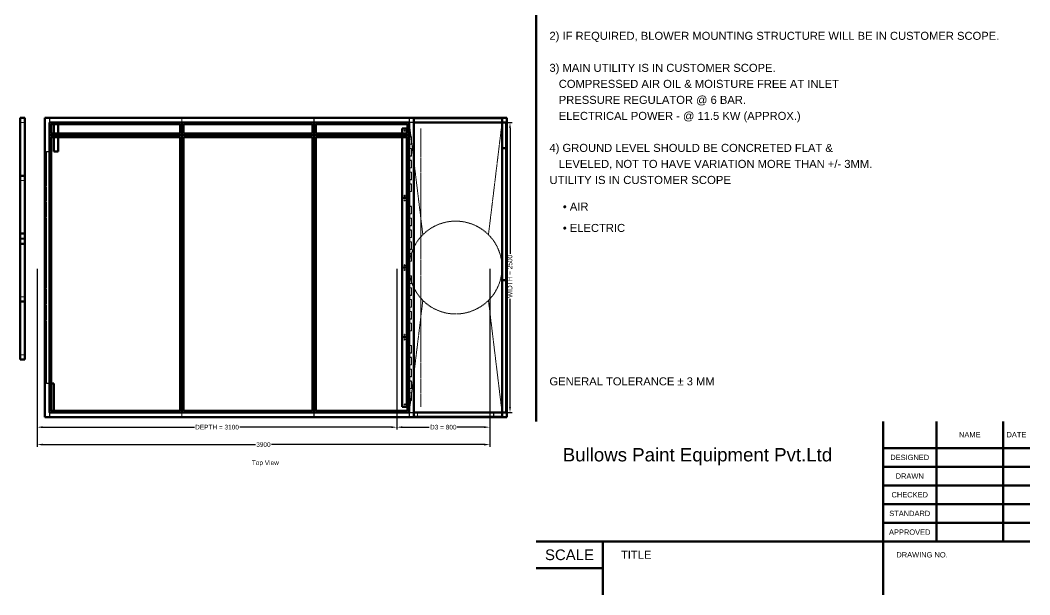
# Model space of a CAD drawing. Header units: millimetres. Extents: x 909 to 14018, y 345 to 10005.
# Drawn here: x 5317 to 14018, y 345 to 5298 of the extents above; entities that cross this region are included whole.
import ezdxf
from ezdxf.enums import TextEntityAlignment as Align

# ---------------------------------------------------------------- set-up
doc = ezdxf.new("R2010")
doc.units = ezdxf.units.MM
doc.linetypes.add('Hidden', pattern=[15, 5, -3, 5, -2])
for name, color, linetype, lineweight in [('Default', 7, 'Continuous', 50), ('Edges', 7, 'Hidden', 15), ('HiddenEdges', 2, 'Hidden', 15), ('HiddenSilhouettes', 2, 'Hidden', 15), ('HiddenWires', 7, 'Hidden', 15), ('Silhouettes', 7, 'Continuous', 50), ('Wires', 7, 'Hidden', 15)]:
    doc.layers.add(name, color=color, linetype=linetype, lineweight=lineweight)
doc.layers.add('Dimension', color=7, linetype='Continuous', lineweight=50, true_color=0x6495ed)
doc.styles.add('Default', font='arial.ttf')
doc.dimstyles.get("Standard").update_dxf_attribs({"dimtxt": 0.18, "dimasz": 0.18, "dimexe": 0.18, "dimexo": 0.0625, "dimgap": 0.09, "dimtad": 0, "dimtih": 1, "dimtoh": 1, "dimdec": 4, "dimzin": 0, "dimdsep": 46, "dimtxsty": 'Standard', "dimcen": 0.09, "dimadec": 0, "dimazin": 0, "dimtfac": 1, "dimtdec": 4, "dimtofl": 0, "dimtmove": 0, "dimatfit": 3, "dimfxl": 1, "dimtolj": 1, "dimtzin": 0, "dimarcsym": 0})

# ---------------------------------------------------------------- blocks, each defined once
blk = doc.blocks.new('Top')
at = {"layer": 'Edges'}
for points in [[(1296.5, -919.8), (1373.7, -282.8)], [(1939.3, -282.8), (2056.5, -1250)]]:
    blk.add_lwpolyline(points, dxfattribs=at)
for points in [[(1939.3, 282.8, 0), (2056.5, 1250, 0)], [(1296.5, 919.8, 0), (1373.7, 282.8, 0)]]:
    blk.add_polyline3d(points, dxfattribs=at)
for start, end in [(45, 135), (135, 154.29836), (315.00001, 45), (205.70164, 224.99999), (224.99999, 315.00001)]:
    blk.add_arc((1656.5, 0), 400, start, end, dxfattribs=at)
at = {"layer": 'HiddenEdges'}
for points in [[(1256.5, 1250), (1296.5, 919.8)], [(1256.5, -1250), (1296.5, -919.8)]]:
    blk.add_lwpolyline(points, dxfattribs=at)
for points in [[(-2096.5, 1250, 0), (-2056.5, 1250, 0)], [(-1846.5, 1253, 0), (1259.5, 1253, 0)], [(-1846.5, -1253, 0), (-1846.5, 1253, 0)], [(-1843.5, 1253, 0), (2059.5, 1253, 0)], [(-1842.3, 1286.8, 0), (-704.7, 1286.8, 0)], [(-1842.3, 1250, 0), (-1842.3, 1286.8, 0)], [(-1842.3, 1248.8, 0), (-704.7, 1248.8, 0)], [(-1842.3, 1141.2, 0), (-1842.3, 1248.8, 0)], [(-1828.5, 1286.8, 0), (-1828.5, 1288, 0)], [(-1805.5, 1001.2, 0), (-1805.5, 1248.8, 0)], [(-718.5, 1286.8, 0), (-718.5, 1288, 0)], [(-704.7, 1250, 0), (-704.7, 1286.8, 0)], [(-704.7, 1141.2, 0), (-704.7, 1248.8, 0)], [(-702.3, 1250, 0), (-702.3, 1286.8, 0)], [(-702.3, 1286.8, 0), (435.3, 1286.8, 0)], [(-702.3, 1141.2, 0), (-702.3, 1248.8, 0)], [(-702.3, 1248.8, 0), (435.3, 1248.8, 0)], [(-688.5, 1286.8, 0), (-688.5, 1288, 0)], [(421.5, 1286.8, 0), (421.5, 1288, 0)], [(435.3, 1250, 0), (435.3, 1286.8, 0)], [(435.3, 1141.2, 0), (435.3, 1248.8, 0)], [(437.7, 1250, 0), (437.7, 1286.8, 0)], [(437.7, 1286.8, 0), (1255.3, 1286.8, 0)], [(437.7, 1248.8, 0), (1255.3, 1248.8, 0)], [(437.7, 1141.2, 0), (437.7, 1248.8, 0)], [(451.5, 1286.8, 0), (451.5, 1288, 0)], [(1241.5, 1286.8, 0), (1241.5, 1288, 0)], [(1255.3, 1250, 0), (1255.3, 1286.8, 0)], [(1255.3, 1141.2, 0), (1255.3, 1248.8, 0)], [(1257.7, 1286.8, 0), (2055.3, 1286.8, 0)], [(1257.7, 1250, 0), (1257.7, 1286.8, 0)], [(1259.5, -1253, 0), (1259.5, 1253, 0)], [(1271.5, 1286.8, 0), (1271.5, 1288, 0)], [(2041.5, 1286.8, 0), (2041.5, 1288, 0)], [(2055.3, 1250, 0), (2055.3, 1286.8, 0)], [(2056.5, -1250, 0), (2056.5, 1250, 0)], [(2057.7, 1031.2, 0), (2057.7, 1248.8, 0)], [(2057.7, 1248.8, 0), (2093.3, 1248.8, 0)], [(2059.5, -1253, 0), (2059.5, 1253, 0)], [(-1842.3, 1141.2, 0), (-704.7, 1141.2, 0)], [(-1842.3, -1248.8, 0), (-1842.3, 1138.8, 0)], [(-1842.3, 1138.8, 0), (-704.7, 1138.8, 0)], [(-1806.7, 1213.2, 0), (-1805.5, 1213.2, 0)], [(-704.7, -1248.8, 0), (-704.7, 1138.8, 0)], [(-702.3, 1141.2, 0), (435.3, 1141.2, 0)], [(-702.3, -1248.8, 0), (-702.3, 1138.8, 0)], [(-702.3, 1138.8, 0), (435.3, 1138.8, 0)], [(435.3, -1248.8, 0), (435.3, 1138.8, 0)], [(437.7, 1141.2, 0), (1255.3, 1141.2, 0)], [(437.7, -1248.8, 0), (437.7, 1138.8, 0)], [(437.7, 1138.8, 0), (1255.3, 1138.8, 0)], [(1255.3, -1248.8, 0), (1255.3, 1138.8, 0)], [(2056.5, 1213.2, 0), (2057.7, 1213.2, 0)], [(2056.5, 1066.8, 0), (2057.7, 1066.8, 0)], [(-1868.5, 997, 0), (-1846.5, 997, 0)], [(-1846.5, 975, 0), (-1843.5, 975, 0)], [(-1806.7, 1036.8, 0), (-1805.5, 1036.8, 0)], [(-1806.7, 1020.7, 0), (-1805.5, 1020.7, 0)], [(-1806.7, 1020, 0), (-1805.5, 1020, 0)], [(-1806.7, 1019, 0), (-1805.5, 1019, 0)], [(-1806.7, 1018, 0), (-1805.5, 1018, 0)], [(-1806.7, 1017.3, 0), (-1805.5, 1017.3, 0)], [(-1805.5, 1001.2, 0), (-1769.9, 1001.2, 0)], [(2056.5, 993.2, 0), (2057.7, 993.2, 0)], [(2057.7, 1031.2, 0), (2093.3, 1031.2, 0)], [(2057.7, -108.8, 0), (2057.7, 1028.8, 0)], [(2057.7, 1028.8, 0), (2093.3, 1028.8, 0)], [(-2096.5, 751.5, 0), (-2056.5, 751.5, 0)], [(-2096.5, 253, 0), (-2056.5, 253, 0)], [(-2096.5, 245.5, 0), (-2056.5, 245.5, 0)], [(2056.5, -73.2, 0), (2057.7, -73.2, 0)], [(2056.5, -146.8, 0), (2057.7, -146.8, 0)], [(2057.7, -108.8, 0), (2093.3, -108.8, 0)], [(2057.7, -1248.8, 0), (2057.7, -111.2, 0)], [(2057.7, -111.2, 0), (2093.3, -111.2, 0)], [(-2096.5, -253, 0), (-2056.5, -253, 0)], [(-2096.5, -751.5, 0), (-2056.5, -751.5, 0)], [(-1868.5, -997, 0), (-1846.5, -997, 0)], [(-1846.5, -975, 0), (-1843.5, -975, 0)], [(-1843.5, -1036.8, 0), (-1842.3, -1036.8, 0)], [(-1842.3, -1001.2, 0), (-1806.7, -1001.2, 0)], [(-1843.5, -1213.2, 0), (-1842.3, -1213.2, 0)], [(2056.5, -1213.2, 0), (2057.7, -1213.2, 0)], [(-1846.5, -1253, 0), (1259.5, -1253, 0)], [(-1843.5, -1229.3, 0), (-1842.3, -1229.3, 0)], [(-1843.5, -1230, 0), (-1842.3, -1230, 0)], [(-1843.5, -1231, 0), (-1842.3, -1231, 0)], [(-1843.5, -1232, 0), (-1842.3, -1232, 0)], [(-1843.5, -1232.7, 0), (-1842.3, -1232.7, 0)], [(-1843.5, -1253, 0), (2059.5, -1253, 0)], [(-1842.3, -1248.8, 0), (-704.7, -1248.8, 0)], [(-1842.3, -1286.8, 0), (-1842.3, -1250, 0)], [(-1842.3, -1286.8, 0), (-704.7, -1286.8, 0)], [(-1828.5, -1288, 0), (-1828.5, -1286.8, 0)], [(-718.5, -1288, 0), (-718.5, -1286.8, 0)], [(-704.7, -1286.8, 0), (-704.7, -1250, 0)], [(-702.3, -1248.8, 0), (435.3, -1248.8, 0)], [(-702.3, -1286.8, 0), (-702.3, -1250, 0)], [(-702.3, -1286.8, 0), (435.3, -1286.8, 0)], [(-688.5, -1288, 0), (-688.5, -1286.8, 0)], [(421.5, -1288, 0), (421.5, -1286.8, 0)], [(435.3, -1286.8, 0), (435.3, -1250, 0)], [(437.7, -1248.8, 0), (1255.3, -1248.8, 0)], [(437.7, -1286.8, 0), (437.7, -1250, 0)], [(437.7, -1286.8, 0), (1255.3, -1286.8, 0)], [(451.5, -1288, 0), (451.5, -1286.8, 0)], [(1241.5, -1288, 0), (1241.5, -1286.8, 0)], [(1255.3, -1286.8, 0), (1255.3, -1250, 0)], [(1257.7, -1286.8, 0), (1257.7, -1250, 0)], [(1257.7, -1286.8, 0), (2055.3, -1286.8, 0)], [(1271.5, -1288, 0), (1271.5, -1286.8, 0)], [(1328.5, -1251.6, 0), (1984.5, -1251.6, 0)], [(1328.5, -1286.4, 0), (1984.5, -1286.4, 0)], [(1366.5, -1250, 0), (1366.5, -1248.8, 0)], [(1946.5, -1250, 0), (1946.5, -1248.8, 0)], [(2041.5, -1288, 0), (2041.5, -1286.8, 0)], [(2055.3, -1286.8, 0), (2055.3, -1250, 0)], [(2057.7, -1248.8, 0), (2093.3, -1248.8, 0)]]:
    blk.add_polyline3d(points, dxfattribs=at)
blk.add_arc((1656.5, 0), 400, 154.29836, 205.70164, dxfattribs=at)
at = {"layer": 'HiddenSilhouettes'}
for points in [[(-1843.5, 1250, 0), (-1843.5, 1290, 0)], [(-1843.5, 1250, 0), (-1843.5, 1288, 0)], [(-1843.5, 1288, 0), (-703.5, 1288, 0)], [(-1843.5, 1251.2, 0), (-703.5, 1251.2, 0)], [(-1806.7, 1235, 0), (-1806.7, 1250, 0)], [(-1769.9, 1235, 0), (-1769.9, 1250, 0)], [(-703.5, 1250, 0), (-703.5, 1288, 0)], [(-703.5, 1288, 0), (436.5, 1288, 0)], [(-703.5, 1251.2, 0), (436.5, 1251.2, 0)], [(436.5, 1250, 0), (436.5, 1288, 0)], [(436.5, 1288, 0), (1256.5, 1288, 0)], [(436.5, 1251.2, 0), (1256.5, 1251.2, 0)], [(1179.3, 1250, 0), (1310.3, 1250, 0)], [(1256.5, 1250, 0), (1256.5, 1288, 0)], [(1256.5, 1288, 0), (1296.5, 1288, 0)], [(1256.5, 1251.2, 0), (2056.5, 1251.2, 0)], [(1256.5, 1250, 0), (1296.5, 1250, 0)], [(-1806.7, 1125, 0), (-1806.7, 1155, 0)], [(-1769.9, 1125, 0), (-1769.9, 1155, 0)], [(1196.5, 1125, 0), (1196.5, 1155, 0)], [(1236.5, 1125, 0), (1236.5, 1155, 0)], [(1236.5, 1125, 0), (1236.5, 1155, 0)], [(1237.7, 1125, 0), (1237.7, 1155, 0)], [(1241.5, 1187.5, 0), (1256.5, 1187.5, 0)], [(1241.5, 1186.3, 0), (1256.5, 1186.3, 0)], [(1256.5, 1128.8, 0), (1256.5, 1209.4, 0)], [(1241.5, 1122.7, 0), (1256.5, 1122.7, 0)], [(1241.5, 1121.5, 0), (1256.5, 1121.5, 0)], [(1241.5, 1085.5, 0), (1256.5, 1085.5, 0)], [(1241.5, 1084.3, 0), (1256.5, 1084.3, 0)], [(1256.5, 1128.5, 0), (1276.5, 1128.5, 0)], [(1256.5, 1127.3, 0), (1275.3, 1127.3, 0)], [(1256.5, 1063.7, 0), (1275.3, 1063.7, 0)], [(1256.5, 1062.5, 0), (1276.5, 1062.5, 0)], [(1275.3, 1063.7, 0), (1275.3, 1127.3, 0)], [(1276.5, 1062.5, 0), (1276.5, 1128.5, 0)], [(-1868.5, -1000, 0), (-1868.5, 1000, 0)], [(-1868.5, 1000, 0), (-1843.5, 1000, 0)], [(-1806.7, 1021, 0), (-1805.5, 1021, 0)], [(-1806.7, 1017, 0), (-1805.5, 1017, 0)], [(1241.5, 1020.7, 0), (1256.5, 1020.7, 0)], [(1241.5, 1019.5, 0), (1256.5, 1019.5, 0)], [(1241.5, 983.5, 0), (1256.5, 983.5, 0)], [(1241.5, 982.3, 0), (1256.5, 982.3, 0)], [(1256.5, 1026.5, 0), (1276.5, 1026.5, 0)], [(1256.5, 1025.3, 0), (1275.3, 1025.3, 0)], [(1256.5, 961.7, 0), (1275.3, 961.7, 0)], [(1256.5, 960.5, 0), (1276.5, 960.5, 0)], [(1275.3, 961.7, 0), (1275.3, 1025.3, 0)], [(1276.5, 960.5, 0), (1276.5, 1026.5, 0)], [(1241.5, 918.7, 0), (1256.5, 918.7, 0)], [(1241.5, 917.5, 0), (1256.5, 917.5, 0)], [(1241.5, 881.5, 0), (1256.5, 881.5, 0)], [(1241.5, 880.3, 0), (1256.5, 880.3, 0)], [(1256.5, 924.5, 0), (1276.5, 924.5, 0)], [(1256.5, 923.3, 0), (1275.3, 923.3, 0)], [(1275.3, 859.7, 0), (1275.3, 923.3, 0)], [(1276.5, 858.5, 0), (1276.5, 924.5, 0)], [(1241.5, 816.7, 0), (1256.5, 816.7, 0)], [(1241.5, 815.5, 0), (1256.5, 815.5, 0)], [(1256.5, 859.7, 0), (1275.3, 859.7, 0)], [(1256.5, 858.5, 0), (1276.5, 858.5, 0)], [(1256.5, 822.5, 0), (1276.5, 822.5, 0)], [(1256.5, 821.3, 0), (1275.3, 821.3, 0)], [(1275.3, 757.7, 0), (1275.3, 821.3, 0)], [(1276.5, 756.5, 0), (1276.5, 822.5, 0)], [(1241.5, 779.5, 0), (1256.5, 779.5, 0)], [(1241.5, 778.3, 0), (1256.5, 778.3, 0)], [(1241.5, 714.7, 0), (1256.5, 714.7, 0)], [(1241.5, 713.5, 0), (1256.5, 713.5, 0)], [(1256.5, 757.7, 0), (1275.3, 757.7, 0)], [(1256.5, 756.5, 0), (1276.5, 756.5, 0)], [(1256.5, 720.5, 0), (1276.5, 720.5, 0)], [(1256.5, 719.3, 0), (1275.3, 719.3, 0)], [(1275.3, 655.7, 0), (1275.3, 719.3, 0)], [(1276.5, 654.5, 0), (1276.5, 720.5, 0)], [(1241.5, 677.5, 0), (1256.5, 677.5, 0)], [(1241.5, 676.3, 0), (1256.5, 676.3, 0)], [(1241.5, 612.7, 0), (1256.5, 612.7, 0)], [(1241.5, 611.5, 0), (1256.5, 611.5, 0)], [(1256.5, 655.7, 0), (1275.3, 655.7, 0)], [(1256.5, 654.5, 0), (1276.5, 654.5, 0)], [(1241.5, 587.5, 0), (1256.5, 587.5, 0)], [(1241.5, 586.3, 0), (1256.5, 586.3, 0)], [(1241.5, 522.7, 0), (1256.5, 522.7, 0)], [(1256.5, 528.5, 0), (1276.5, 528.5, 0)], [(1256.5, 527.3, 0), (1275.3, 527.3, 0)], [(1275.3, 463.7, 0), (1275.3, 527.3, 0)], [(1276.5, 462.5, 0), (1276.5, 528.5, 0)], [(1241.5, 521.5, 0), (1256.5, 521.5, 0)], [(1241.5, 485.5, 0), (1256.5, 485.5, 0)], [(1241.5, 484.3, 0), (1256.5, 484.3, 0)], [(1256.5, 463.7, 0), (1275.3, 463.7, 0)], [(1256.5, 462.5, 0), (1276.5, 462.5, 0)], [(1241.5, 420.7, 0), (1256.5, 420.7, 0)], [(1241.5, 419.5, 0), (1256.5, 419.5, 0)], [(1241.5, 383.5, 0), (1256.5, 383.5, 0)], [(1241.5, 382.3, 0), (1256.5, 382.3, 0)], [(1256.5, 426.5, 0), (1276.5, 426.5, 0)], [(1256.5, 425.3, 0), (1275.3, 425.3, 0)], [(1256.5, 361.7, 0), (1275.3, 361.7, 0)], [(1256.5, 360.5, 0), (1276.5, 360.5, 0)], [(1275.3, 361.7, 0), (1275.3, 425.3, 0)], [(1276.5, 360.5, 0), (1276.5, 426.5, 0)], [(1241.5, 318.7, 0), (1256.5, 318.7, 0)], [(1241.5, 317.5, 0), (1256.5, 317.5, 0)], [(1241.5, 281.5, 0), (1256.5, 281.5, 0)], [(1241.5, 280.3, 0), (1256.5, 280.3, 0)], [(1256.5, 324.5, 0), (1276.5, 324.5, 0)], [(1256.5, 323.3, 0), (1275.3, 323.3, 0)], [(1275.3, 259.7, 0), (1275.3, 323.3, 0)], [(1276.5, 258.5, 0), (1276.5, 324.5, 0)], [(1241.5, 216.7, 0), (1256.5, 216.7, 0)], [(1241.5, 215.5, 0), (1256.5, 215.5, 0)], [(1241.5, 179.5, 0), (1256.5, 179.5, 0)], [(1241.5, 178.3, 0), (1256.5, 178.3, 0)], [(1256.5, 259.7, 0), (1275.3, 259.7, 0)], [(1256.5, 258.5, 0), (1276.5, 258.5, 0)], [(1256.5, 222.5, 0), (1276.5, 222.5, 0)], [(1256.5, 221.3, 0), (1275.3, 221.3, 0)], [(1275.3, 157.7, 0), (1275.3, 221.3, 0)], [(1276.5, 156.5, 0), (1276.5, 222.5, 0)], [(1241.5, 114.7, 0), (1256.5, 114.7, 0)], [(1241.5, 113.5, 0), (1256.5, 113.5, 0)], [(1256.5, 157.7, 0), (1275.3, 157.7, 0)], [(1256.5, 156.5, 0), (1276.5, 156.5, 0)], [(1256.5, 120.5, 0), (1276.5, 120.5, 0)], [(1256.5, 119.3, 0), (1275.3, 119.3, 0)], [(1275.3, 55.7, 0), (1275.3, 119.3, 0)], [(1276.5, 54.5, 0), (1276.5, 120.5, 0)], [(1241.5, 77.5, 0), (1256.5, 77.5, 0)], [(1241.5, 76.3, 0), (1256.5, 76.3, 0)], [(1241.5, 12.7, 0), (1256.5, 12.7, 0)], [(1241.5, 11.5, 0), (1256.5, 11.5, 0)], [(1256.5, 55.7, 0), (1275.3, 55.7, 0)], [(1256.5, 54.5, 0), (1276.5, 54.5, 0)], [(1241.5, -12.5, 0), (1256.5, -12.5, 0)], [(1241.5, -13.7, 0), (1256.5, -13.7, 0)], [(1241.5, -77.3, 0), (1256.5, -77.3, 0)], [(1241.5, -78.5, 0), (1256.5, -78.5, 0)], [(1256.5, -71.5, 0), (1276.5, -71.5, 0)], [(1256.5, -72.7, 0), (1275.3, -72.7, 0)], [(1275.3, -136.3, 0), (1275.3, -72.7, 0)], [(1276.5, -137.5, 0), (1276.5, -71.5, 0)], [(1241.5, -114.5, 0), (1256.5, -114.5, 0)], [(1241.5, -115.7, 0), (1256.5, -115.7, 0)], [(1256.5, -136.3, 0), (1275.3, -136.3, 0)], [(1256.5, -137.5, 0), (1276.5, -137.5, 0)], [(1256.5, -173.5, 0), (1276.5, -173.5, 0)], [(1276.5, -239.5, 0), (1276.5, -173.5, 0)], [(1241.5, -179.3, 0), (1256.5, -179.3, 0)], [(1241.5, -180.5, 0), (1256.5, -180.5, 0)], [(1241.5, -216.5, 0), (1256.5, -216.5, 0)], [(1241.5, -217.7, 0), (1256.5, -217.7, 0)], [(1256.5, -174.7, 0), (1275.3, -174.7, 0)], [(1256.5, -238.3, 0), (1275.3, -238.3, 0)], [(1256.5, -239.5, 0), (1276.5, -239.5, 0)], [(1275.3, -238.3, 0), (1275.3, -174.7, 0)], [(1241.5, -281.3, 0), (1256.5, -281.3, 0)], [(1241.5, -282.5, 0), (1256.5, -282.5, 0)], [(1241.5, -318.5, 0), (1256.5, -318.5, 0)], [(1241.5, -319.7, 0), (1256.5, -319.7, 0)], [(1256.5, -275.5, 0), (1276.5, -275.5, 0)], [(1256.5, -276.7, 0), (1275.3, -276.7, 0)], [(1256.5, -340.3, 0), (1275.3, -340.3, 0)], [(1256.5, -341.5, 0), (1276.5, -341.5, 0)], [(1275.3, -340.3, 0), (1275.3, -276.7, 0)], [(1276.5, -341.5, 0), (1276.5, -275.5, 0)], [(1241.5, -383.3, 0), (1256.5, -383.3, 0)], [(1241.5, -384.5, 0), (1256.5, -384.5, 0)], [(1241.5, -420.5, 0), (1256.5, -420.5, 0)], [(1241.5, -421.7, 0), (1256.5, -421.7, 0)], [(1256.5, -377.5, 0), (1276.5, -377.5, 0)], [(1256.5, -378.7, 0), (1275.3, -378.7, 0)], [(1275.3, -442.3, 0), (1275.3, -378.7, 0)], [(1276.5, -443.5, 0), (1276.5, -377.5, 0)], [(1241.5, -485.3, 0), (1256.5, -485.3, 0)], [(1241.5, -486.5, 0), (1256.5, -486.5, 0)], [(1256.5, -442.3, 0), (1275.3, -442.3, 0)], [(1256.5, -443.5, 0), (1276.5, -443.5, 0)], [(1256.5, -479.5, 0), (1276.5, -479.5, 0)], [(1256.5, -480.7, 0), (1275.3, -480.7, 0)], [(1275.3, -544.3, 0), (1275.3, -480.7, 0)], [(1276.5, -545.5, 0), (1276.5, -479.5, 0)], [(1241.5, -522.5, 0), (1256.5, -522.5, 0)], [(1241.5, -523.7, 0), (1256.5, -523.7, 0)], [(1241.5, -587.3, 0), (1256.5, -587.3, 0)], [(1241.5, -588.5, 0), (1256.5, -588.5, 0)], [(1256.5, -544.3, 0), (1275.3, -544.3, 0)], [(1256.5, -545.5, 0), (1276.5, -545.5, 0)], [(1241.5, -612.5, 0), (1256.5, -612.5, 0)], [(1241.5, -613.7, 0), (1256.5, -613.7, 0)], [(1241.5, -677.3, 0), (1256.5, -677.3, 0)], [(1241.5, -678.5, 0), (1256.5, -678.5, 0)], [(1256.5, -671.5, 0), (1276.5, -671.5, 0)], [(1256.5, -672.7, 0), (1275.3, -672.7, 0)], [(1275.3, -736.3, 0), (1275.3, -672.7, 0)], [(1276.5, -737.5, 0), (1276.5, -671.5, 0)], [(1241.5, -714.5, 0), (1256.5, -714.5, 0)], [(1241.5, -715.7, 0), (1256.5, -715.7, 0)], [(1241.5, -779.3, 0), (1256.5, -779.3, 0)], [(1241.5, -780.5, 0), (1256.5, -780.5, 0)], [(1256.5, -736.3, 0), (1275.3, -736.3, 0)], [(1256.5, -737.5, 0), (1276.5, -737.5, 0)], [(1256.5, -773.5, 0), (1276.5, -773.5, 0)], [(1256.5, -774.7, 0), (1275.3, -774.7, 0)], [(1275.3, -838.3, 0), (1275.3, -774.7, 0)], [(1276.5, -839.5, 0), (1276.5, -773.5, 0)], [(1241.5, -816.5, 0), (1256.5, -816.5, 0)], [(1241.5, -817.7, 0), (1256.5, -817.7, 0)], [(1256.5, -838.3, 0), (1275.3, -838.3, 0)], [(1256.5, -839.5, 0), (1276.5, -839.5, 0)], [(1241.5, -881.3, 0), (1256.5, -881.3, 0)], [(1241.5, -882.5, 0), (1256.5, -882.5, 0)], [(1241.5, -918.5, 0), (1256.5, -918.5, 0)], [(1241.5, -919.7, 0), (1256.5, -919.7, 0)], [(1256.5, -875.5, 0), (1276.5, -875.5, 0)], [(1256.5, -876.7, 0), (1275.3, -876.7, 0)], [(1256.5, -940.3, 0), (1275.3, -940.3, 0)], [(1256.5, -941.5, 0), (1276.5, -941.5, 0)], [(1275.3, -940.3, 0), (1275.3, -876.7, 0)], [(1276.5, -941.5, 0), (1276.5, -875.5, 0)], [(-1868.5, -1000, 0), (-1843.5, -1000, 0)], [(-1843.5, -1000, 0), (-1828.5, -1000, 0)], [(1241.5, -983.3, 0), (1256.5, -983.3, 0)], [(1241.5, -984.5, 0), (1256.5, -984.5, 0)], [(1241.5, -1020.5, 0), (1256.5, -1020.5, 0)], [(1241.5, -1021.7, 0), (1256.5, -1021.7, 0)], [(1256.5, -977.5, 0), (1276.5, -977.5, 0)], [(1256.5, -978.7, 0), (1275.3, -978.7, 0)], [(1256.5, -1042.3, 0), (1275.3, -1042.3, 0)], [(1256.5, -1043.5, 0), (1276.5, -1043.5, 0)], [(1275.3, -1042.3, 0), (1275.3, -978.7, 0)], [(1276.5, -1043.5, 0), (1276.5, -977.5, 0)], [(1241.5, -1085.3, 0), (1256.5, -1085.3, 0)], [(1241.5, -1086.5, 0), (1256.5, -1086.5, 0)], [(1241.5, -1122.5, 0), (1256.5, -1122.5, 0)], [(1241.5, -1123.7, 0), (1256.5, -1123.7, 0)], [(1256.5, -1079.5, 0), (1276.5, -1079.5, 0)], [(1256.5, -1080.7, 0), (1275.3, -1080.7, 0)], [(1275.3, -1144.3, 0), (1275.3, -1080.7, 0)], [(1276.5, -1145.5, 0), (1276.5, -1079.5, 0)], [(1241.5, -1187.3, 0), (1256.5, -1187.3, 0)], [(1241.5, -1188.5, 0), (1256.5, -1188.5, 0)], [(1256.5, -1144.3, 0), (1275.3, -1144.3, 0)], [(1256.5, -1145.5, 0), (1276.5, -1145.5, 0)], [(-1843.5, -1229, 0), (-1842.3, -1229, 0)], [(-1843.5, -1233, 0), (-1842.3, -1233, 0)], [(-1843.5, -1248.8, 0), (-703.5, -1248.8, 0)], [(-1843.5, -1288, 0), (-1843.5, -1250, 0)], [(-1843.5, -1290, 0), (-1843.5, -1250, 0)], [(-1843.5, -1288, 0), (-703.5, -1288, 0)], [(-1806.7, -1250, 0), (-1806.7, -1235, 0)], [(-1048.2, -1250, 0), (1048.3, -1250, 0)], [(-703.5, -1248.8, 0), (436.5, -1248.8, 0)], [(-703.5, -1288, 0), (-703.5, -1250, 0)], [(-703.5, -1288, 0), (436.5, -1288, 0)], [(436.5, -1248.8, 0), (1256.5, -1248.8, 0)], [(436.5, -1288, 0), (436.5, -1250, 0)], [(436.5, -1288, 0), (1256.5, -1288, 0)], [(1179.3, -1250, 0), (1310.3, -1250, 0)], [(1179.3, -1290, 0), (1296.5, -1290, 0)], [(1256.5, -1248.8, 0), (2056.5, -1248.8, 0)], [(1256.5, -1288, 0), (1256.5, -1250, 0)], [(1256.5, -1250, 0), (1296.5, -1250, 0)], [(1256.5, -1288, 0), (1296.5, -1288, 0)], [(1326.9, -1288, 0), (1326.9, -1250, 0)], [(1328.5, -1288, 0), (1328.5, -1250, 0)], [(1330.1, -1251.6, 0), (1330.1, -1250, 0)], [(1344, -1247, 0), (1394, -1247, 0)], [(1344, -1250, 0), (1344, -1247, 0)], [(1364.9, -1251.6, 0), (1364.9, -1250, 0)], [(1366.5, -1251.6, 0), (1366.5, -1250, 0)], [(1394, -1250, 0), (1394, -1247, 0)], [(1394, -1247, 0), (1924, -1247, 0)], [(1924, -1250, 0), (1924, -1247, 0)], [(1924, -1247, 0), (1974, -1247, 0)], [(1946.5, -1251.6, 0), (1946.5, -1250, 0)], [(1948.1, -1251.6, 0), (1948.1, -1250, 0)], [(1974, -1250, 0), (1974, -1247, 0)], [(1982.9, -1288, 0), (1982.9, -1250, 0)], [(1984.5, -1288, 0), (1984.5, -1250, 0)], [(2056.5, -1250, 0), (2056.5, -1248.8, 0)]]:
    blk.add_polyline3d(points, dxfattribs=at)
at = {"layer": 'HiddenWires'}
for points in [[(1356.5, 600, 0), (1356.5, 1200, 0)], [(1356.5, 0, 0), (1356.5, 600, 0)], [(1356.5, -600, 0), (1356.5, 0, 0)], [(1356.5, -1200, 0), (1356.5, -600, 0)]]:
    blk.add_polyline3d(points, dxfattribs=at)
at = {"layer": 'Silhouettes'}
for points in [[(-2096.5, 645, 0), (-2096.5, 1290, 0)], [(-2096.5, 1290, 0), (-2056.5, 1290, 0)], [(-2056.5, 645, 0), (-2056.5, 1290, 0)], [(-1883.5, -1290, 0), (-1883.5, 1290, 0)], [(-1883.5, 1290, 0), (1296.5, 1290, 0)], [(-1843.5, 1140, 0), (-1843.5, 1250, 0)], [(-1843.5, 1250, 0), (-703.5, 1250, 0)], [(-1843.5, 1128.8, 0), (-1843.5, 1250, 0)], [(-1828.5, 1235, 0), (-718.5, 1235, 0)], [(-1828.5, 1155, 0), (-1828.5, 1235, 0)], [(-1806.7, 1155, 0), (-1806.7, 1235, 0)], [(-1769.9, 1155, 0), (-1769.9, 1235, 0)], [(-1048.2, 1250, 0), (1048.3, 1250, 0)], [(-718.5, 1155, 0), (-718.5, 1235, 0)], [(-703.5, 1140, 0), (-703.5, 1250, 0)], [(-703.5, 1250, 0), (436.5, 1250, 0)], [(-688.5, 1235, 0), (421.5, 1235, 0)], [(-688.5, 1155, 0), (-688.5, 1235, 0)], [(421.5, 1155, 0), (421.5, 1235, 0)], [(436.5, 1140, 0), (436.5, 1250, 0)], [(436.5, 1250, 0), (1256.5, 1250, 0)], [(451.5, 1235, 0), (1241.5, 1235, 0)], [(451.5, 1155, 0), (451.5, 1235, 0)], [(1179.3, 1290, 0), (2096.5, 1290, 0)], [(1241.5, 1155, 0), (1241.5, 1235, 0)], [(1256.5, 1140, 0), (1256.5, 1250, 0)], [(1296.5, -1290, 0), (1296.5, 1290, 0)], [(1296.5, 1288, 0), (2056.5, 1288, 0)], [(1296.5, 1250, 0), (2056.5, 1250, 0)], [(2056.5, 1250, 0), (2056.5, 1288, 0)], [(2056.5, 0, 0), (2056.5, 1250, 0)], [(2056.5, 1250, 0), (2093.3, 1250, 0)], [(2056.5, 1030, 0), (2056.5, 1250, 0)], [(2093.3, 1030, 0), (2093.3, 1250, 0)], [(2096.5, -1290, 0), (2096.5, 1290, 0)], [(-1843.5, -1250, 0), (-1843.5, 1140, 0)], [(-1843.5, 1140, 0), (-703.5, 1140, 0)], [(-1828.5, 1155, 0), (-718.5, 1155, 0)], [(-703.5, -1250, 0), (-703.5, 1140, 0)], [(-703.5, 1140, 0), (436.5, 1140, 0)], [(-688.5, 1155, 0), (421.5, 1155, 0)], [(436.5, -1250, 0), (436.5, 1140, 0)], [(436.5, 1140, 0), (1256.5, 1140, 0)], [(451.5, 1155, 0), (1241.5, 1155, 0)], [(1196.5, 1155, 0), (1196.5, 1200, 0)], [(1196.5, 1200, 0), (1236.5, 1200, 0)], [(1236.5, 1155, 0), (1236.5, 1200, 0)], [(1236.5, 1155, 0), (1236.5, 1187.5, 0)], [(1236.5, 1187.5, 0), (1241.5, 1187.5, 0)], [(1237.7, 1155, 0), (1237.7, 1186.3, 0)], [(1237.7, 1186.3, 0), (1241.5, 1186.3, 0)], [(1256.5, -1250, 0), (1256.5, 1140, 0)], [(-1828.5, -1235, 0), (-1828.5, 1125, 0)], [(-1828.5, 1125, 0), (-718.5, 1125, 0)], [(-1806.7, 1000, 0), (-1806.7, 1125, 0)], [(-1769.9, 1000, 0), (-1769.9, 1125, 0)], [(-718.5, -1235, 0), (-718.5, 1125, 0)], [(-688.5, 1125, 0), (421.5, 1125, 0)], [(-688.5, -1235, 0), (-688.5, 1125, 0)], [(421.5, -1235, 0), (421.5, 1125, 0)], [(451.5, 1125, 0), (1241.5, 1125, 0)], [(451.5, -1235, 0), (451.5, 1125, 0)], [(1196.5, 600, 0), (1196.5, 1125, 0)], [(1236.5, 1121.5, 0), (1236.5, 1125, 0)], [(1236.5, 600, 0), (1236.5, 1125, 0)], [(1236.5, 1121.5, 0), (1241.5, 1121.5, 0)], [(1236.5, 1019.5, 0), (1236.5, 1085.5, 0)], [(1236.5, 1085.5, 0), (1241.5, 1085.5, 0)], [(1237.7, 1122.7, 0), (1237.7, 1125, 0)], [(1237.7, 1122.7, 0), (1241.5, 1122.7, 0)], [(1237.7, 1020.7, 0), (1237.7, 1084.3, 0)], [(1237.7, 1084.3, 0), (1241.5, 1084.3, 0)], [(1241.5, -1235, 0), (1241.5, 1125, 0)], [(-1806.7, 1000, 0), (-1769.9, 1000, 0)], [(1236.5, 1019.5, 0), (1241.5, 1019.5, 0)], [(1236.5, 917.5, 0), (1236.5, 983.5, 0)], [(1236.5, 983.5, 0), (1241.5, 983.5, 0)], [(1237.7, 1020.7, 0), (1241.5, 1020.7, 0)], [(1237.7, 918.7, 0), (1237.7, 982.3, 0)], [(1237.7, 982.3, 0), (1241.5, 982.3, 0)], [(2056.5, 1030, 0), (2093.3, 1030, 0)], [(2056.5, 967.5, 0), (2056.5, 1030, 0)], [(2093.3, -110, 0), (2093.3, 1030, 0)], [(1236.5, 917.5, 0), (1241.5, 917.5, 0)], [(1236.5, 815.5, 0), (1236.5, 881.5, 0)], [(1236.5, 881.5, 0), (1241.5, 881.5, 0)], [(1237.7, 918.7, 0), (1241.5, 918.7, 0)], [(1237.7, 816.7, 0), (1237.7, 880.3, 0)], [(1237.7, 880.3, 0), (1241.5, 880.3, 0)], [(-2096.5, 791.5, 0), (-2056.5, 791.5, 0)], [(1236.5, 815.5, 0), (1241.5, 815.5, 0)], [(1237.7, 816.7, 0), (1241.5, 816.7, 0)], [(1236.5, 713.5, 0), (1236.5, 779.5, 0)], [(1236.5, 779.5, 0), (1241.5, 779.5, 0)], [(1236.5, 713.5, 0), (1241.5, 713.5, 0)], [(1237.7, 714.7, 0), (1237.7, 778.3, 0)], [(1237.7, 778.3, 0), (1241.5, 778.3, 0)], [(1237.7, 714.7, 0), (1241.5, 714.7, 0)], [(-2096.5, 0, 0), (-2096.5, 645, 0)], [(-2056.5, 0, 0), (-2056.5, 645, 0)], [(1236.5, 611.5, 0), (1236.5, 677.5, 0)], [(1236.5, 677.5, 0), (1241.5, 677.5, 0)], [(1236.5, 611.5, 0), (1241.5, 611.5, 0)], [(1237.7, 612.7, 0), (1237.7, 676.3, 0)], [(1237.7, 676.3, 0), (1241.5, 676.3, 0)], [(1237.7, 612.7, 0), (1241.5, 612.7, 0)], [(1196.5, 0, 0), (1196.5, 600, 0)], [(1196.5, 600, 0), (1236.5, 600, 0)], [(1236.5, 0, 0), (1236.5, 600, 0)], [(1236.5, 521.5, 0), (1236.5, 587.5, 0)], [(1236.5, 587.5, 0), (1241.5, 587.5, 0)], [(1237.7, 522.7, 0), (1237.7, 586.3, 0)], [(1237.7, 586.3, 0), (1241.5, 586.3, 0)], [(1237.7, 522.7, 0), (1241.5, 522.7, 0)], [(1236.5, 521.5, 0), (1241.5, 521.5, 0)], [(1236.5, 419.5, 0), (1236.5, 485.5, 0)], [(1236.5, 485.5, 0), (1241.5, 485.5, 0)], [(1237.7, 420.7, 0), (1237.7, 484.3, 0)], [(1237.7, 484.3, 0), (1241.5, 484.3, 0)], [(1236.5, 419.5, 0), (1241.5, 419.5, 0)], [(1236.5, 317.5, 0), (1236.5, 383.5, 0)], [(1236.5, 383.5, 0), (1241.5, 383.5, 0)], [(1237.7, 420.7, 0), (1241.5, 420.7, 0)], [(1237.7, 318.7, 0), (1237.7, 382.3, 0)], [(1237.7, 382.3, 0), (1241.5, 382.3, 0)], [(-2096.5, 293, 0), (-2056.5, 293, 0)], [(1236.5, 317.5, 0), (1241.5, 317.5, 0)], [(1236.5, 215.5, 0), (1236.5, 281.5, 0)], [(1236.5, 281.5, 0), (1241.5, 281.5, 0)], [(1237.7, 318.7, 0), (1241.5, 318.7, 0)], [(1237.7, 216.7, 0), (1237.7, 280.3, 0)], [(1237.7, 280.3, 0), (1241.5, 280.3, 0)], [(-2096.5, 205.5, 0), (-2056.5, 205.5, 0)], [(1236.5, 215.5, 0), (1241.5, 215.5, 0)], [(1236.5, 113.5, 0), (1236.5, 179.5, 0)], [(1236.5, 179.5, 0), (1241.5, 179.5, 0)], [(1237.7, 216.7, 0), (1241.5, 216.7, 0)], [(1237.7, 114.7, 0), (1237.7, 178.3, 0)], [(1237.7, 178.3, 0), (1241.5, 178.3, 0)], [(1236.5, 113.5, 0), (1241.5, 113.5, 0)], [(1237.7, 114.7, 0), (1241.5, 114.7, 0)], [(-2096.5, -791.5, 0), (-2096.5, 0, 0)], [(-2056.5, -791.5, 0), (-2056.5, 0, 0)], [(1196.5, -600, 0), (1196.5, 0, 0)], [(1196.5, 0, 0), (1236.5, 0, 0)], [(1236.5, 11.5, 0), (1236.5, 77.5, 0)], [(1236.5, 77.5, 0), (1241.5, 77.5, 0)], [(1236.5, 11.5, 0), (1241.5, 11.5, 0)], [(1236.5, -600, 0), (1236.5, 0, 0)], [(1237.7, 12.7, 0), (1237.7, 76.3, 0)], [(1237.7, 76.3, 0), (1241.5, 76.3, 0)], [(1237.7, 12.7, 0), (1241.5, 12.7, 0)], [(2056.5, -1248.8, 0), (2056.5, 0, 0)], [(1236.5, -78.5, 0), (1236.5, -12.5, 0)], [(1236.5, -12.5, 0), (1241.5, -12.5, 0)], [(1236.5, -78.5, 0), (1241.5, -78.5, 0)], [(1237.7, -77.3, 0), (1237.7, -13.7, 0)], [(1237.7, -13.7, 0), (1241.5, -13.7, 0)], [(1237.7, -77.3, 0), (1241.5, -77.3, 0)], [(1236.5, -180.5, 0), (1236.5, -114.5, 0)], [(1236.5, -114.5, 0), (1241.5, -114.5, 0)], [(1237.7, -179.3, 0), (1237.7, -115.7, 0)], [(1237.7, -115.7, 0), (1241.5, -115.7, 0)], [(2056.5, -110, 0), (2093.3, -110, 0)], [(2093.3, -1250, 0), (2093.3, -110, 0)], [(1236.5, -180.5, 0), (1241.5, -180.5, 0)], [(1236.5, -282.5, 0), (1236.5, -216.5, 0)], [(1236.5, -216.5, 0), (1241.5, -216.5, 0)], [(1237.7, -179.3, 0), (1241.5, -179.3, 0)], [(1237.7, -281.3, 0), (1237.7, -217.7, 0)], [(1237.7, -217.7, 0), (1241.5, -217.7, 0)], [(-2096.5, -293, 0), (-2056.5, -293, 0)], [(1236.5, -282.5, 0), (1241.5, -282.5, 0)], [(1236.5, -384.5, 0), (1236.5, -318.5, 0)], [(1236.5, -318.5, 0), (1241.5, -318.5, 0)], [(1237.7, -281.3, 0), (1241.5, -281.3, 0)], [(1237.7, -383.3, 0), (1237.7, -319.7, 0)], [(1237.7, -319.7, 0), (1241.5, -319.7, 0)], [(1236.5, -384.5, 0), (1241.5, -384.5, 0)], [(1236.5, -486.5, 0), (1236.5, -420.5, 0)], [(1236.5, -420.5, 0), (1241.5, -420.5, 0)], [(1237.7, -383.3, 0), (1241.5, -383.3, 0)], [(1237.7, -485.3, 0), (1237.7, -421.7, 0)], [(1237.7, -421.7, 0), (1241.5, -421.7, 0)], [(1236.5, -486.5, 0), (1241.5, -486.5, 0)], [(1237.7, -485.3, 0), (1241.5, -485.3, 0)], [(1196.5, -1200, 0), (1196.5, -600, 0)], [(1196.5, -600, 0), (1236.5, -600, 0)], [(1236.5, -588.5, 0), (1236.5, -522.5, 0)], [(1236.5, -522.5, 0), (1241.5, -522.5, 0)], [(1236.5, -588.5, 0), (1241.5, -588.5, 0)], [(1236.5, -1200, 0), (1236.5, -600, 0)], [(1237.7, -587.3, 0), (1237.7, -523.7, 0)], [(1237.7, -523.7, 0), (1241.5, -523.7, 0)], [(1237.7, -587.3, 0), (1241.5, -587.3, 0)], [(1236.5, -678.5, 0), (1236.5, -612.5, 0)], [(1236.5, -612.5, 0), (1241.5, -612.5, 0)], [(1236.5, -678.5, 0), (1241.5, -678.5, 0)], [(1237.7, -677.3, 0), (1237.7, -613.7, 0)], [(1237.7, -613.7, 0), (1241.5, -613.7, 0)], [(1237.7, -677.3, 0), (1241.5, -677.3, 0)], [(1236.5, -780.5, 0), (1236.5, -714.5, 0)], [(1236.5, -714.5, 0), (1241.5, -714.5, 0)], [(1236.5, -780.5, 0), (1241.5, -780.5, 0)], [(1237.7, -779.3, 0), (1237.7, -715.7, 0)], [(1237.7, -715.7, 0), (1241.5, -715.7, 0)], [(1237.7, -779.3, 0), (1241.5, -779.3, 0)], [(-2096.5, -791.5, 0), (-2056.5, -791.5, 0)], [(1236.5, -882.5, 0), (1236.5, -816.5, 0)], [(1236.5, -816.5, 0), (1241.5, -816.5, 0)], [(1237.7, -881.3, 0), (1237.7, -817.7, 0)], [(1237.7, -817.7, 0), (1241.5, -817.7, 0)], [(1236.5, -882.5, 0), (1241.5, -882.5, 0)], [(1236.5, -984.5, 0), (1236.5, -918.5, 0)], [(1236.5, -918.5, 0), (1241.5, -918.5, 0)], [(1237.7, -881.3, 0), (1241.5, -881.3, 0)], [(1237.7, -983.3, 0), (1237.7, -919.7, 0)], [(1237.7, -919.7, 0), (1241.5, -919.7, 0)], [(-1828.5, -1000, 0), (-1806.7, -1000, 0)], [(-1806.7, -1235, 0), (-1806.7, -1000, 0)], [(1236.5, -984.5, 0), (1241.5, -984.5, 0)], [(1236.5, -1086.5, 0), (1236.5, -1020.5, 0)], [(1236.5, -1020.5, 0), (1241.5, -1020.5, 0)], [(1237.7, -983.3, 0), (1241.5, -983.3, 0)], [(1237.7, -1085.3, 0), (1237.7, -1021.7, 0)], [(1237.7, -1021.7, 0), (1241.5, -1021.7, 0)], [(2056.5, -1250, 0), (2056.5, -967.5, 0)], [(1236.5, -1086.5, 0), (1241.5, -1086.5, 0)], [(1236.5, -1188.5, 0), (1236.5, -1122.5, 0)], [(1236.5, -1122.5, 0), (1241.5, -1122.5, 0)], [(1237.7, -1085.3, 0), (1241.5, -1085.3, 0)], [(1237.7, -1187.3, 0), (1237.7, -1123.7, 0)], [(1237.7, -1123.7, 0), (1241.5, -1123.7, 0)], [(1196.5, -1200, 0), (1236.5, -1200, 0)], [(1236.5, -1188.5, 0), (1241.5, -1188.5, 0)], [(1237.7, -1187.3, 0), (1241.5, -1187.3, 0)], [(-1883.5, -1290, 0), (1296.5, -1290, 0)], [(-1843.5, -1250, 0), (-703.5, -1250, 0)], [(-1828.5, -1235, 0), (-718.5, -1235, 0)], [(-703.5, -1250, 0), (436.5, -1250, 0)], [(-688.5, -1235, 0), (421.5, -1235, 0)], [(436.5, -1250, 0), (1256.5, -1250, 0)], [(451.5, -1235, 0), (1241.5, -1235, 0)], [(1296.5, -1250, 0), (2056.5, -1250, 0)], [(1296.5, -1288, 0), (2056.5, -1288, 0)], [(1296.5, -1290, 0), (2096.5, -1290, 0)], [(2056.5, -1288, 0), (2056.5, -1250, 0)], [(2056.5, -1250, 0), (2093.3, -1250, 0)]]:
    blk.add_polyline3d(points, dxfattribs=at)
for points in [[(-1843.5, 1290, 0)], [(2056.5, 1251.2, 0)], [(1236.5, -241.9, 0)], [(1236.5, -645, 0)], [(436.5, -1248.8, 0)]]:
    blk.add_polyline3d(points, close=True, dxfattribs=at)
at = {"layer": 'Wires'}
for centre in [(1216.5, 1180), (1216.5, 620), (1216.5, 580), (1216.5, 20), (1216.5, -20), (1216.5, -580), (1216.5, -620), (1216.5, -1180)]:
    blk.add_circle(centre, 5, dxfattribs=at)
blk = doc.blocks.new('*D5')
at = {"layer": 'Defpoints', "color": 0}
for p in [(5463.5, 3166), (9363.5, 3166), (9363.5, 1640)]:
    blk.add_point(p, dxfattribs=at)
at = {"layer": 'Dimension', "color": 0, "lineweight": -2}
for p, q in [((5463.5, 3156), (5463.5, 1620)), ((9363.5, 3156), (9363.5, 1620)), ((5511.5, 1640), (7343.9, 1640)), ((9315.5, 1640), (7483.1, 1640))]:
    blk.add_line(p, q, dxfattribs=at)
at = {"layer": 'Dimension', "color": 0}
for points in [[(5511.5, 1648), (5511.5, 1632), (5463.5, 1640)], [(9315.5, 1632), (9315.5, 1648), (9363.5, 1640)]]:
    blk.add_solid(points, dxfattribs=at)
at = {"layer": 'Dimension', "color": 0, "insert": (7413.5, 1640), "char_height": 40, "attachment_point": 5, "style": 'Default'}
blk.add_mtext('\\A1;3900', dxfattribs=at)
blk = doc.blocks.new('*D6')
at = {"layer": 'Defpoints', "color": 0}
for p in [(5463.5, 3166), (8563.5, 3166), (8563.5, 1790)]:
    blk.add_point(p, dxfattribs=at)
at = {"layer": 'Dimension', "color": 0, "lineweight": -2}
for p, q in [((5463.5, 3156), (5463.5, 1770)), ((8563.5, 3156), (8563.5, 1770)), ((5511.5, 1790), (6818.3, 1790)), ((8515.5, 1790), (7208.7, 1790))]:
    blk.add_line(p, q, dxfattribs=at)
at = {"layer": 'Dimension', "color": 0}
for points in [[(5511.5, 1798), (5511.5, 1782), (5463.5, 1790)], [(8515.5, 1782), (8515.5, 1798), (8563.5, 1790)]]:
    blk.add_solid(points, dxfattribs=at)
at = {"layer": 'Dimension', "color": 0, "insert": (7013.5, 1790), "char_height": 40, "attachment_point": 5, "style": 'Default'}
blk.add_mtext('\\A1;DEPTH = 3100', dxfattribs=at)
blk = doc.blocks.new('*D7')
at = {"layer": 'Defpoints', "color": 0}
for p in [(8563.5, 3166), (9363.5, 3166), (9363.5, 1790)]:
    blk.add_point(p, dxfattribs=at)
at = {"layer": 'Dimension', "color": 0, "lineweight": -2}
for p, q in [((8563.5, 3156), (8563.5, 1770)), ((9363.5, 3156), (9363.5, 1770)), ((8611.5, 1790), (8842.8, 1790)), ((9315.5, 1790), (9084.2, 1790))]:
    blk.add_line(p, q, dxfattribs=at)
at = {"layer": 'Dimension', "color": 0}
for points in [[(8611.5, 1798), (8611.5, 1782), (8563.5, 1790)], [(9315.5, 1782), (9315.5, 1798), (9363.5, 1790)]]:
    blk.add_solid(points, dxfattribs=at)
at = {"layer": 'Dimension', "color": 0, "insert": (8963.5, 1790), "char_height": 40, "attachment_point": 5, "style": 'Default'}
blk.add_mtext('\\A1;D3 = 800', dxfattribs=at)
blk = doc.blocks.new('*D8')
at = {"layer": 'Defpoints', "color": 0}
for p in [(9363.5, 4416), (9538.5, 4416), (9363.5, 1916)]:
    blk.add_point(p, dxfattribs=at)
at = {"layer": 'Dimension', "color": 0, "lineweight": -2}
for p, q in [((9373.5, 4416), (9558.5, 4416)), ((9538.5, 4368), (9538.5, 3283.9)), ((9538.5, 1964), (9538.5, 2896.1)), ((9373.5, 1916), (9558.5, 1916))]:
    blk.add_line(p, q, dxfattribs=at)
at = {"layer": 'Dimension', "color": 0}
for points in [[(9546.5, 4368), (9530.5, 4368), (9538.5, 4416)], [(9530.5, 1964), (9546.5, 1964), (9538.5, 1916)]]:
    blk.add_solid(points, dxfattribs=at)
at = {"layer": 'Dimension', "color": 0, "insert": (9538.5, 3090), "char_height": 40, "attachment_point": 5, "rotation": 90, "style": 'Default'}
blk.add_mtext('\\A1;WIDTH = 2500', dxfattribs=at)

msp = doc.modelspace()

# ---------------------------------------------------------------- linework, layer by layer
at = {"layer": 'Default'}
for p, q in [((9763.5, 10005), (9763.5, 1840)), ((12753.5, 1840), (12753.5, 345)), ((13213.5, 805), (13213.5, 1840)), ((13788.5, 805), (13788.5, 1840)), ((12753.5, 1610), (14018.5, 1610)), ((12753.5, 1449), (14018.5, 1449)), ((12753.5, 1288), (14018.5, 1288)), ((12753.5, 1127), (14018.5, 1127)), ((12753.5, 966), (14018.5, 966)), ((9763.5, 805), (14018.5, 805)), ((10338.5, 805), (10338.5, 345)), ((9763.5, 575), (10338.5, 575))]:
    msp.add_line(p, q, dxfattribs=at)

# ---------------------------------------------------------------- block references
msp.add_blockref('Top', (7413.5, 3166), dxfattribs=at)

# ---------------------------------------------------------------- texts
at = {"layer": 'Default', "style": 'Default'}
for s, height, p in [('2) IF REQUIRED, BLOWER MOUNTING STRUCTURE WILL BE IN CUSTOMER SCOPE.', 69, (9878.5, 5198)), ('3) MAIN UTILITY IS IN CUSTOMER SCOPE.', 69, (9878.5, 4922)), ('   COMPRESSED AIR OIL & MOISTURE FREE AT INLET', 69, (9878.5, 4784)), ('   PRESSURE REGULATOR @ 6 BAR.', 69, (9878.5, 4646)), ('   ELECTRICAL POWER - @ 11.5 KW (APPROX.)', 69, (9878.5, 4508)), ('4) GROUND LEVEL SHOULD BE CONCRETED FLAT &', 69, (9878.5, 4232)), ('   LEVELED, NOT TO HAVE VARIATION MORE THAN +/- 3MM.', 69, (9878.5, 4094)), ('UTILITY IS IN CUSTOMER SCOPE', 70, (9878.5, 3956)), ('• AIR', 69, (9993.5, 3726)), ('• ELECTRIC', 69, (9993.5, 3542)), ('Bullows Paint Equipment Pvt.Ltd', 115, (9993.5, 1610))]:
    msp.add_text(s, height=height, dxfattribs=at).set_placement(p, align=Align.TOP_LEFT)
for s, height, p in [('GENERAL TOLERANCE ± 3 MM', 69, (9878.5, 2185)), ('DRAWING NO.', 46, (12868.5, 690))]:
    msp.add_text(s, height=height, dxfattribs=at).set_placement(p, align=Align.MIDDLE_LEFT)
for s, height, p in [('NAME', 46, (13501, 1725)), ('DATE', 46, (13903.5, 1725)), ('DESIGNED', 46, (12983.5, 1529.5)), ('DRAWN', 46, (12983.5, 1368.5)), ('CHECKED', 46, (12983.5, 1207.5)), ('STANDARD', 46, (12983.5, 1046.5)), ('APPROVED', 46, (12983.5, 885.5)), ('SCALE', 92, (10051, 690)), ('TITLE', 69, (10626, 690))]:
    msp.add_text(s, height=height, dxfattribs=at).set_placement(p, align=Align.MIDDLE_CENTER)
at = {"layer": 'Dimension', "style": 'Default'}
msp.add_text('Top View', height=40, dxfattribs=at).set_placement((7313.5, 1464))

# ---------------------------------------------------------------- dimensions: what is measured, and where the dimension line sits
at = {"layer": 'Dimension'}
dim = msp.add_linear_dim(base=(9538.5, 4416), p1=(9363.5, 1916), p2=(9363.5, 4416), angle=90, text='WIDTH = <>', dimstyle='Standard', override={"dimscale": 1, "dimtxt": 40, "dimasz": 48, "dimexe": 20, "dimexo": 10, "dimgap": 10, "dimtad": 0, "dimjust": 0, "dimtih": 0, "dimtoh": 0, "dimdec": 3, "dimlfac": 1, "dimzin": 8, "dimlunit": 2, "dimpost": '', "dimtxsty": 'Default', "dimsah": 0, "dimse1": 0, "dimse2": 0, "dimclrt": 0, "dimtol": 0, "dimlim": 0, "dimtp": 0, "dimtm": 0, "dimtfac": 1, "dimtdec": 3, "dimtix": 0, "dimtzin": 8}, dxfattribs=at)
dim.commit()
dim.dimension.update_dxf_attribs({"geometry": '*D8', "text_midpoint": (9538.5, 3090), "dimtype": 160})
dim = msp.add_linear_dim(base=(9363.5, 1640), p1=(5463.5, 3166), p2=(9363.5, 3166), dimstyle='Standard', override={"dimscale": 1, "dimtxt": 40, "dimasz": 48, "dimexe": 20, "dimexo": 10, "dimgap": 10, "dimtad": 0, "dimjust": 0, "dimtih": 0, "dimtoh": 0, "dimdec": 3, "dimlfac": 1, "dimzin": 8, "dimlunit": 2, "dimpost": '', "dimtxsty": 'Default', "dimsah": 0, "dimse1": 0, "dimse2": 0, "dimclrt": 0, "dimtol": 0, "dimlim": 0, "dimtp": 0, "dimtm": 0, "dimtfac": 1, "dimtdec": 3, "dimtix": 0, "dimtzin": 8}, dxfattribs=at)
dim.commit()
dim.dimension.update_dxf_attribs({"geometry": '*D5', "text_midpoint": (7413.5, 1640), "dimtype": 160})
for base, p1, p2, text, picture, middle in [((8563.5, 1790), (5463.5, 3166), (8563.5, 3166), 'DEPTH = <>', '*D6', (7013.5, 1790)), ((9363.5, 1790), (8563.5, 3166), (9363.5, 3166), 'D3 = <>', '*D7', (8963.5, 1790))]:
    dim = msp.add_linear_dim(base=base, p1=p1, p2=p2, text=text, dimstyle='Standard', override={"dimscale": 1, "dimtxt": 40, "dimasz": 48, "dimexe": 20, "dimexo": 10, "dimgap": 10, "dimtad": 0, "dimjust": 0, "dimtih": 0, "dimtoh": 0, "dimdec": 3, "dimlfac": 1, "dimzin": 8, "dimlunit": 2, "dimpost": '', "dimtxsty": 'Default', "dimsah": 0, "dimse1": 0, "dimse2": 0, "dimclrt": 0, "dimtol": 0, "dimlim": 0, "dimtp": 0, "dimtm": 0, "dimtfac": 1, "dimtdec": 3, "dimtix": 0, "dimtzin": 8}, dxfattribs=at)
    dim.commit()
    dim.dimension.update_dxf_attribs({"geometry": picture, "text_midpoint": middle, "dimtype": 160})

doc.saveas('drawing.dxf')
